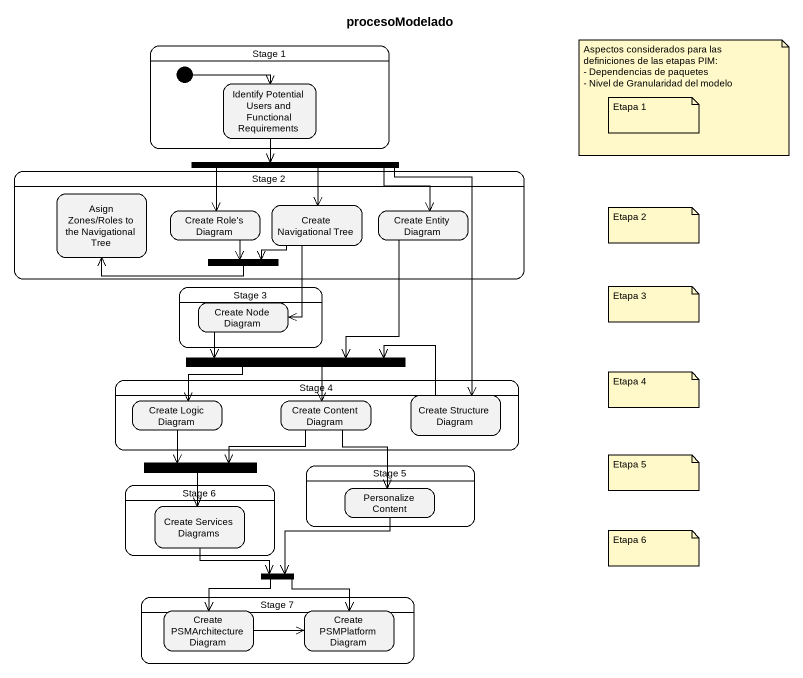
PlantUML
@startuml
title procesoModelado
hide empty description
state "Stage 1" as Stage_1 {
  state "Identify Potential Users and Functional Requirements" as Identify_Potential_Users
  [*] -right-> Identify_Potential_Users
}
state "Stage 2" as Stage_2 {
  state "Asign Zones/Roles to the Navigational Tree" as Asign_Zones_Roles_to_the
  state "Create Role's Diagram" as Create_Role_s_Diagram
  state "Create Navigational Tree" as Create_Navigational_Tree
  state "Create Entity Diagram" as Create_Entity_Diagram
  state fork2 <<join>>
}
state fork1 <<fork>>
state "Stage 3" as Stage_3 {
  state "Create Node Diagram" as Create_Node_Diagram
}
state fork3 <<join>>
state "Stage 4" as Stage_4 {
  state "Create Logic Diagram" as Create_Logic_Diagram
  state "Create Content Diagram" as Create_Content_Diagram
  state "Create Structure Diagram" as Create_Structure_Diagram
}
state fork4 <<join>>
state "Stage 5" as Stage_5 {
  state "Personalize Content" as Personalize_Content
}
state "Stage 6" as Stage_6 {
  state "Create Services Diagrams" as Create_Services_Diagrams
}
state "Stage 7" as Stage_7 {
  state "Create PSMArchitecture Diagram" as Create_PSMArchitecture
  state "Create PSMPlatform Diagram" as Create_PSMPlatform_Diagram
}
state fork5 <<fork>>
Identify_Potential_Users --> fork1
fork1 --> Create_Role_s_Diagram
fork1 --> Create_Navigational_Tree
fork1 -right-> Create_Entity_Diagram
fork1 --> Create_Structure_Diagram
Create_Role_s_Diagram --> fork2
Create_Navigational_Tree -left-> fork2
Create_Navigational_Tree --> Create_Node_Diagram
Create_Entity_Diagram --> fork3
fork2 -left-> Asign_Zones_Roles_to_the
Create_Node_Diagram --> fork3
fork3 -left-> Create_Logic_Diagram
fork3 --> Create_Content_Diagram
Create_Logic_Diagram --> fork4
Create_Content_Diagram -left-> fork4
Create_Content_Diagram --> Personalize_Content
Create_Structure_Diagram -left-> fork3
fork4 --> Create_Services_Diagrams
Create_Services_Diagrams --> fork5
Personalize_Content --> fork5
fork5 --> Create_PSMArchitecture
fork5 --> Create_PSMPlatform_Diagram
Create_PSMArchitecture -right-> Create_PSMPlatform_Diagram
note as N1
  Aspectos considerados para las definiciones de las etapas PIM:
  - Dependencias de paquetes
  - Nivel de Granularidad del modelo
end note
note as N2
  Etapa 1
end note
note as N3
  Etapa 2
end note
note as N4
  Etapa 3
end note
note as N5
  Etapa 4
end note
note as N6
  Etapa 5
end note
note as N7
  Etapa 6
end note
@enduml
